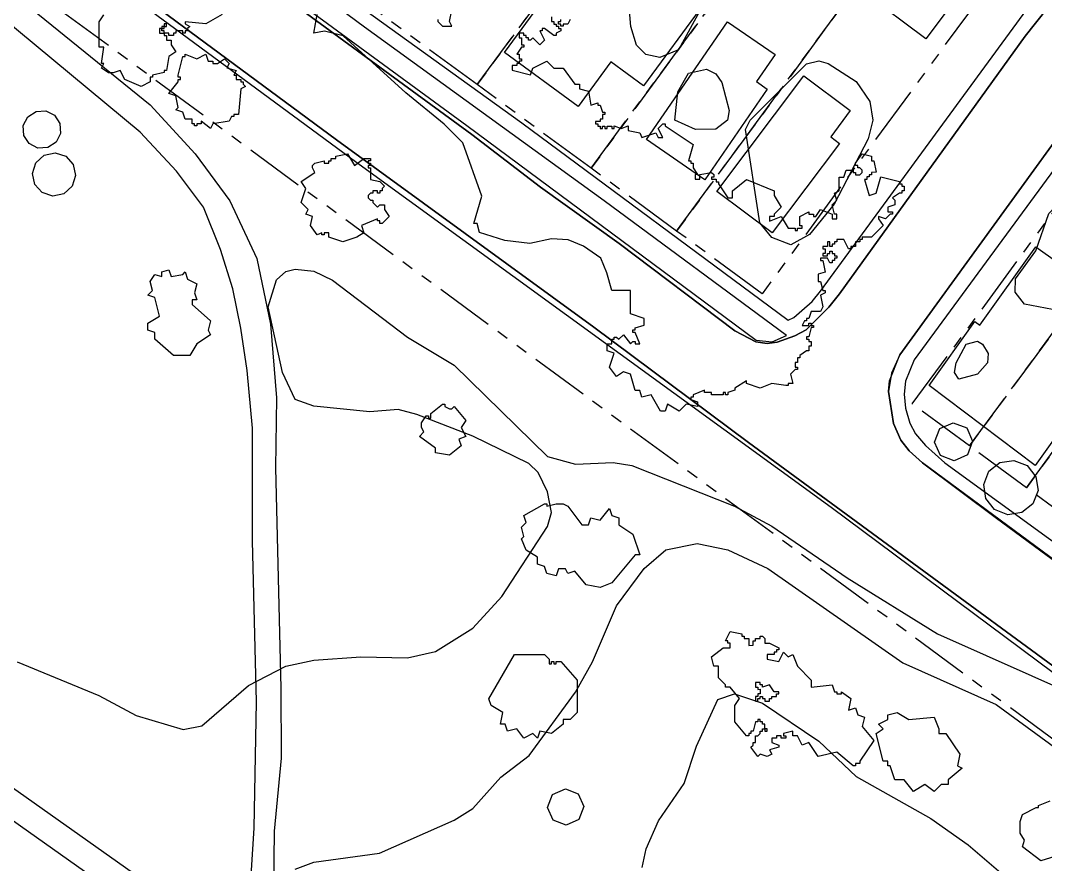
# Model space of a CAD drawing. Header units: metres. Extents: x -400 to 800, y -650 to 500.
# Drawn here: x -323.3 to -212.8, y 173.4 to 264.4 of the extents above; entities that cross this region are included whole.
import ezdxf

# ---------------------------------------------------------------- set-up
doc = ezdxf.new("R2010")
doc.units = ezdxf.units.M
doc.header["$LTSCALE"] = 2
doc.linetypes.add('PHANTOM', pattern=[6.35, 3.175, -0.635, 0.635, -0.635, 0.635, -0.635])
for name, color, linetype in [('SITE-BLDG-EXIST', 7, 'CONTINUOUS'), ('SITE-PATH', 84, 'CONTINUOUS'), ('SITE-PROPERTY', 7, 'PHANTOM'), ('SITE-ROAD-CURB', 7, 'CONTINUOUS'), ('SITE-ROAD-PAVED', 7, 'CONTINUOUS'), ('SITE-TREE-CANOPY', 94, 'CONTINUOUS'), ('TOPO-CONTOUR-MAJOR', 8, 'CONTINUOUS'), ('TOPO-CONTOUR-MINOR', 9, 'CONTINUOUS')]:
    doc.layers.add(name, color=color, linetype=linetype)

msp = doc.modelspace()

# ---------------------------------------------------------------- linework, layer by layer
at = {"layer": 'SITE-BLDG-EXIST'}
for points in [[(-259.67, 259.92), (-263.21, 255.1), (-271.14, 260.93), (-256.74, 280.53), (-249.42, 275.14), (-253.77, 269.24), (-249.66, 266.18), (-256.16, 257.34)], [(-225.72, 262.41), (-232.37, 267.38), (-228.23, 272.92), (-221.59, 267.94)], [(-243.99, 257.79), (-242.82, 256.98), (-249.55, 247.2), (-255.84, 251.53), (-247.09, 264.24), (-241.97, 260.72)], [(-235.98, 251.84), (-235.02, 251.11), (-242.29, 241.46), (-248.25, 245.94), (-238.86, 258.41), (-233.87, 254.65)], [(-219.9, 231.53), (-213.87, 239.98), (-202.77, 232.04), (-213.95, 216.37), (-225.36, 225.02), (-220.43, 231.92)]]:
    msp.add_lwpolyline(points, close=True, dxfattribs=at)
at = {"layer": 'SITE-PATH'}
for points in [[(-331.07, 272.38), (-322.76, 266.17), (-309.33, 255.26), (-304.47, 249.98), (-300.73, 244.93), (-297.83, 238.72), (-296.38, 231.64), (-295.73, 223.67), (-295.83, 216.14), (-295.24, 192.36), (-295.2, 184.83), (-295.97, 176.95), (-296.04, 170.83)], [(-298.55, 170.49), (-298.11, 177.28), (-297.87, 190.89), (-298.29, 208.26), (-298.31, 220.41), (-298.89, 226.63), (-299.55, 231.21), (-300.42, 235.44), (-301.75, 239.69), (-303.6, 244.24), (-306.49, 248.11), (-310.43, 252.32), (-327.39, 266.38)], [(-312.72, 169.99), (-361.94, 204.84), (-373.43, 211.55), (-385.74, 216.92), (-398.47, 221.32), (-400, 221.66), (-400, 224.63), (-397.68, 224.12), (-384.69, 219.62), (-372.12, 214.14), (-360.38, 207.28), (-311.14, 172.42)]]:
    msp.add_lwpolyline(points, dxfattribs=at)
at = {"layer": 'SITE-PROPERTY'}
for points in [[(-359.9, 295.53), (-90.66, 97.77), (-88.08, 82.15), (-85.78, 66.48), (-83.77, 50.77), (-82.04, 35.03), (-80.59, 19.26), (-79.44, 3.46), (-78.56, -12.36), (-77.98, -28.18), (-77.61, -47.16), (-77.52, -66.15), (-78.25, -350.73), (-84.35, -357.69), (-84.47, -430.44), (-129.06, -481.17), (-400, -480.78), (-400, 324.95)], [(-274.09, 257.46), (-286.39, 266.47), (-262.85, 298.43), (-250.56, 289.42)], [(-261.81, 248.44), (-274.09, 257.46), (-250.56, 289.42), (-238.28, 280.4)], [(-252.59, 241.67), (-261.81, 248.44), (-238.28, 280.4), (-229.07, 273.65)], [(-229.07, 273.65), (-219.86, 266.88), (-243.38, 234.91), (-252.59, 241.67)], [(-221.01, 218.5), (-227.18, 223.02), (-203.65, 255.03), (-197.5, 250.48)], [(-214.88, 213.99), (-221.01, 218.5), (-197.5, 250.48), (-191.37, 245.98)], [(-208.73, 209.47), (-214.88, 213.99), (-191.37, 245.98), (-185.22, 241.47)]]:
    msp.add_lwpolyline(points, close=True, dxfattribs=at)
at = {"layer": 'SITE-ROAD-CURB'}
for points in [[(-210.12, 268.87), (-215.01, 262.68), (-235.02, 234.9), (-236.19, 233.47), (-238.64, 231.01), (-239.85, 230.38), (-241.75, 229.68), (-242.83, 229.55), (-244.04, 229.72), (-246.3, 230.89), (-258.78, 240.34), (-267.27, 246.39), (-274.66, 252.06), (-368.48, 320.76), (-369.25, 321.62), (-370.09, 322.97), (-370.27, 323.5), (-370.38, 325.08), (-370.12, 326.89), (-369.41, 328.73), (-368.61, 330.08), (-321.12, 394.06)], [(-208.61, 191.51), (-235.94, 211.86), (-287.2, 249.13), (-328.69, 279.73), (-341.51, 289.36), (-400, 332.27), (-400, 332.89), (-392.25, 327.09), (-379.29, 317.43), (-312.9, 269.02), (-289.25, 251.49), (-261.5, 231.29), (-244.85, 218.87), (-139.29, 141.38)], [(-172.83, 177.35), (-226.1, 216.66), (-227.51, 217.95), (-228.43, 219.12), (-229.2, 220.91), (-229.75, 224.36), (-229.65, 225.52), (-228.54, 228.32), (-208.19, 256.35)], [(-206.69, 255.42), (-226.99, 227.77), (-227.91, 225.48), (-228.07, 224.08), (-227.92, 222.56), (-227.45, 220.96), (-226.83, 219.79), (-225.77, 218.54), (-223.68, 216.69), (-206.72, 204.34)]]:
    msp.add_lwpolyline(points, dxfattribs=at)
for points in [[(-342, 357.2), (-365.64, 325.05), (-365.54, 323.83), (-319.95, 290.75), (-286.19, 265.52), (-269.28, 253.35), (-240.56, 232.07), (-239.95, 232.34), (-239.08, 233.09), (-237.99, 234.07), (-237.08, 235.2), (-190.32, 299.05), (-189.58, 301.61), (-221.52, 324.85), (-287.59, 373.62), (-314.73, 393.46), (-315.51, 393.1)], [(-369.88, 325.16), (-369.63, 323.17), (-368.16, 321.14), (-275.21, 253.06), (-244.02, 229.9), (-242.3, 229.72), (-240.73, 230.39), (-260.41, 244.92), (-286.23, 263.64), (-295.78, 270.77), (-308.26, 279.71)]]:
    msp.add_lwpolyline(points, close=True, dxfattribs=at)
at = {"layer": 'SITE-ROAD-PAVED'}
for points in [[(-139.29, 141.38), (-244.85, 218.87), (-261.5, 231.29), (-289.25, 251.49), (-312.9, 269.02), (-379.29, 317.43), (-400, 332.89), (-400, 343.96), (-386.23, 333.93), (-385.07, 333.49), (-382.71, 333.07), (-380.92, 333.14), (-379.74, 333.36), (-377.38, 334.29), (-376.33, 334.98), (-375.05, 336.16), (-327.89, 400.07)], [(-321.12, 394.06), (-368.61, 330.08), (-369.41, 328.73), (-370.12, 326.89), (-370.38, 325.08), (-370.27, 323.5), (-370.09, 322.97), (-369.25, 321.62), (-368.48, 320.76), (-274.66, 252.06), (-267.27, 246.39), (-258.78, 240.34), (-246.3, 230.89), (-244.04, 229.72), (-242.83, 229.55), (-241.75, 229.68), (-239.85, 230.38), (-238.64, 231.01), (-236.19, 233.47), (-235.02, 234.9), (-215.01, 262.68), (-210.12, 268.87)], [(-208.19, 256.35), (-228.54, 228.32), (-229.42, 226.35), (-229.75, 224.36), (-229.2, 220.91), (-228.43, 219.12), (-227.51, 217.95), (-226.1, 216.66), (-218.1, 210.69), (-172.83, 177.35)]]:
    msp.add_lwpolyline(points, dxfattribs=at)
at = {"layer": 'SITE-TREE-CANOPY'}
for points in [[(-278.32, 264.49), (-278.32, 264.25), (-277.82, 263.75), (-276.82, 263.75), (-277.07, 264.25), (-276.82, 265.49)], [(-301.57, 265), (-303.32, 264), (-305.57, 264.24), (-305.57, 264), (-305.07, 263.74), (-305.32, 263.5), (-305.32, 263.24), (-305.57, 263.24), (-305.57, 263), (-305.82, 263), (-305.82, 263.24), (-306.57, 263.24), (-306.57, 263), (-306.82, 263), (-306.82, 262.74), (-307.32, 262.74), (-307.32, 263), (-307.82, 263), (-307.82, 262.74), (-307.57, 262.74), (-307.57, 262.24), (-307.07, 262.24), (-307.07, 261.74), (-306.57, 260.99), (-307.32, 260.49), (-307.57, 258.99), (-307.82, 258.99), (-307.82, 258.75), (-309.07, 258.49), (-309.07, 258.25), (-309.32, 258.25), (-309.32, 257.75), (-310.32, 257.25), (-312.07, 257.99), (-312.57, 258.99), (-313.32, 258.74), (-313.82, 258.74), (-314.57, 259.24), (-314.32, 259.74), (-314.57, 259.74), (-314.32, 261.5), (-314.82, 261.5), (-314.82, 264.24), (-314.32, 264.99)], [(-266.07, 264.75), (-266.07, 264.25), (-265.82, 264.25), (-265.82, 263.99), (-265.57, 263.99), (-265.57, 263.75), (-265.32, 263.75), (-265.32, 263.49), (-265.07, 263.49), (-265.07, 263.24), (-265.57, 262.99), (-265.57, 262.74), (-265.82, 262.74), (-266.82, 263.49), (-267.07, 263.49), (-267.07, 263.24), (-267.32, 263.24), (-266.82, 262.24), (-267.32, 261.74), (-268.07, 262.49), (-268.32, 262.24), (-268.57, 262.24), (-268.57, 262.49), (-268.82, 262.49), (-268.82, 262.74), (-269.07, 262.74), (-269.07, 262.99), (-269.57, 262.99), (-269.57, 262.49), (-269.32, 262.49), (-269.32, 261.74), (-269.07, 261.74), (-269.07, 261.49), (-269.32, 261.49), (-269.82, 260.74), (-269.57, 260.74), (-269.57, 260.24), (-269.32, 260.24), (-269.32, 260), (-269.57, 260), (-269.57, 259.74), (-269.82, 259.74), (-269.82, 259.5), (-270.32, 259.5), (-270.32, 259), (-268.32, 258.5), (-268.07, 259.24), (-266.57, 260), (-265.82, 259.24), (-264.82, 259.24), (-263.57, 257.49), (-263.07, 257.49), (-263.07, 256.99), (-262.07, 256.75), (-261.82, 255.25), (-261.07, 255.49), (-261.07, 255.25), (-260.82, 255.25), (-260.57, 254.49), (-260.32, 254.49), (-260.32, 254.24), (-260.57, 254.24), (-260.57, 253.74), (-260.82, 253.74), (-260.82, 253.49), (-261.32, 253.49), (-261.32, 253.24), (-261.07, 253.24), (-261.07, 252.99), (-260.82, 252.99), (-260.82, 252.74), (-260.57, 252.74), (-260.57, 252.99), (-260.32, 252.99), (-260.32, 252.74), (-260.07, 252.74), (-260.07, 252.99), (-259.57, 252.99), (-259.57, 252.74), (-259.32, 252.74), (-259.32, 253), (-258.57, 252.74), (-257.82, 253), (-257.82, 252.5), (-256.57, 252.24), (-256.32, 251.74), (-254.82, 252.24), (-254.57, 251.74), (-254.07, 251.74), (-254.57, 252.74), (-254.07, 253.24), (-253.82, 253.24), (-253.82, 253), (-250.82, 250.99), (-251.32, 249.25), (-251.07, 249.25), (-251.07, 248.99), (-250.82, 248.99), (-250.82, 248.49), (-250.32, 247.75), (-250.57, 247.75), (-250.57, 247.25), (-250.07, 247.25), (-250.07, 247.75), (-248.82, 247.99), (-248.57, 247.75), (-248.57, 247.49), (-248.82, 247.49), (-248.82, 247.25), (-248.32, 247.25), (-248.32, 246.99), (-248.07, 246.99), (-248.07, 246.74), (-247.07, 245.24), (-246.57, 245.24), (-246.57, 245.99), (-245.07, 247.24), (-242.07, 246), (-242.07, 245.5), (-241.32, 244.24), (-242.07, 243.5), (-242.07, 243.24), (-242.57, 243.24), (-242.57, 242.74), (-241.32, 243.24), (-240.57, 241.99), (-239.82, 241.99), (-239.82, 241.74), (-239.57, 241.74), (-239.57, 241.99), (-239.07, 241.99), (-239.07, 242.24), (-239.32, 242.24), (-239.32, 243.24), (-238.32, 243.74), (-238.32, 243.49), (-237.82, 243.49), (-237.82, 243.24), (-237.57, 243.24), (-237.07, 244), (-235.82, 243.49), (-235.82, 242.99), (-235.32, 242.99), (-235.32, 243.49), (-235.57, 243.49), (-235.82, 244.5), (-235.32, 245), (-235.57, 245.74), (-235.07, 246), (-235.07, 247.49), (-234.57, 247.49), (-234.32, 248.24), (-233.57, 248.24), (-233.57, 247.99), (-233.32, 247.99), (-233.32, 247.74), (-232.82, 247.74), (-232.57, 247.99), (-232.57, 248.24), (-232.82, 248.49), (-233.07, 248.49), (-233.07, 248.74), (-233.32, 248.74), (-233.32, 248.99), (-232.57, 249.99), (-231.57, 249.75), (-231.57, 249.24), (-231.32, 249.24), (-231.07, 248), (-231.57, 247.99), (-231.57, 247.74), (-231.82, 247.74), (-231.82, 247.5), (-232.07, 247.5), (-232.07, 247.24), (-232.32, 247.24), (-231.82, 245.5), (-231.07, 245.74), (-230.57, 247.5), (-228.57, 247), (-228.57, 246.74), (-228.32, 246.74), (-228.32, 246.5), (-228.07, 246.5), (-228.07, 246), (-228.32, 246), (-228.32, 245.74), (-228.57, 245.74), (-229.32, 245.24), (-229.07, 244.99), (-229.07, 244.49), (-229.82, 244.24), (-229.82, 243.74), (-229.32, 243.74), (-229.32, 243.49), (-229.57, 243.49), (-230.07, 242.99), (-230.82, 243.24), (-230.82, 242.99), (-230.32, 242.25), (-231.57, 240.99), (-232.57, 240.99), (-232.57, 240.75), (-232.82, 240.75), (-232.82, 240.49), (-233.32, 240.49), (-233.32, 239.99), (-233.82, 239.99), (-233.82, 239.75), (-234.07, 239.75), (-234.57, 240.75), (-235.32, 240.75), (-235.32, 240.49), (-235.57, 240.49), (-235.57, 240.25), (-235.82, 240.25), (-235.82, 239.99), (-236.07, 239.99), (-236.07, 240.49), (-236.32, 240.49), (-236.32, 239.99), (-236.82, 239.99), (-236.82, 239.75), (-236.57, 239.75), (-236.57, 239.24), (-236.82, 239.24), (-236.82, 238.99), (-236.32, 238.99), (-236.32, 239.24), (-236.07, 239.24), (-236.07, 239.49), (-235.82, 239.49), (-235.82, 239.24), (-235.57, 239.24), (-235.57, 238.99), (-235.32, 238.99), (-235.32, 238.74), (-235.57, 238.74), (-235.57, 238.49), (-235.82, 238.49), (-235.82, 238.24), (-236.07, 238.24), (-236.32, 238.74), (-237.07, 238.74), (-237.07, 238.49), (-236.82, 238.49), (-236.57, 237.24), (-237.32, 237), (-237.32, 236.24), (-237.07, 236.24), (-236.82, 235.24), (-236.57, 235.24), (-236.57, 235), (-237.07, 234.74), (-236.82, 233.49), (-237.07, 232.99), (-238.07, 232.99), (-238.32, 232.24), (-238.57, 232.24), (-238.57, 231.99), (-238.82, 231.99), (-239.07, 231.49), (-238.32, 231.49), (-238.32, 231.75), (-238.07, 231.75), (-238.07, 231.49), (-237.82, 231.49), (-237.82, 231.25), (-238.07, 231.25), (-238.32, 230.25), (-238.57, 230.25), (-238.57, 229.99), (-238.32, 229.99), (-238.32, 229.75), (-238.07, 229.75), (-238.07, 229.25), (-238.32, 229.25), (-238.32, 228.74), (-238.57, 228.74), (-239.32, 228.24), (-239.32, 227.99), (-239.57, 227.99), (-239.57, 227.49), (-239.82, 227.49), (-239.82, 227), (-239.57, 227), (-239.57, 226.74), (-239.82, 226.74), (-240.32, 226.24), (-240.07, 225.24), (-240.57, 225.24), (-240.57, 225), (-240.82, 225), (-242.32, 225.24), (-243.57, 224.74), (-245.07, 225.24), (-245.07, 225.5), (-246.32, 224.74), (-246.32, 224.5), (-247.07, 224.24), (-247.07, 224), (-247.32, 224), (-247.32, 224.24), (-247.57, 224.24), (-247.57, 224), (-248.82, 224), (-248.82, 224.24), (-249.57, 224.24), (-249.57, 224.5), (-250.82, 224), (-250.82, 223.74), (-251.07, 223.74), (-251.07, 223.5), (-250.32, 223.24), (-250.32, 222.74), (-251.57, 223), (-252.32, 222.24), (-253.57, 223), (-253.82, 222.24), (-254.32, 222.24), (-255.32, 224), (-256.32, 223.74), (-256.57, 224.49), (-257.07, 224.49), (-257.57, 226.25), (-258.32, 226.49), (-259.07, 225.99), (-259.82, 226.99), (-259.32, 228.49), (-260.07, 228.74), (-260.07, 229.49), (-259.57, 229.49), (-259.57, 229.99), (-259.32, 229.99), (-259.32, 230.24), (-259.07, 230.24), (-258.82, 229.99), (-258.32, 230.49), (-257.57, 229.49), (-257.32, 229.74), (-257.07, 229.74), (-257.07, 229.49), (-256.57, 229.49), (-257.07, 230.74), (-257.32, 230.74), (-257.32, 231), (-257.07, 231), (-257.07, 231.24), (-256.07, 231.5), (-256.07, 232.24), (-257.57, 232.74), (-257.57, 235.24), (-259.57, 235.24), (-260.11, 237.15), (-260.76, 238.75), (-262.63, 240.02), (-264.28, 240.71), (-266.07, 240.84), (-268.41, 240.33), (-271.12, 240.65), (-273.82, 241.51), (-274.07, 242.49), (-274.46, 242.49), (-273.58, 245.44), (-275.62, 251.18), (-277.64, 253.2), (-281.79, 256.58), (-288.53, 262.7), (-290.54, 263.21), (-291.68, 263.02), (-291.32, 265)], [(-264.07, 264.49), (-264.32, 263.99), (-264.82, 263.99), (-264.82, 263.75), (-265.07, 263.75), (-265.07, 263.99), (-265.32, 263.99), (-265.32, 264.25), (-265.07, 264.25), (-265.07, 264.49)], [(-211.82, 174.24), (-213.32, 173.74), (-215.32, 175.25), (-215.07, 175.99), (-215.57, 176.75), (-215.57, 177.99), (-215.32, 178.74), (-213.82, 179.5), (-213.57, 179.5), (-213.57, 179.74), (-212.32, 180.24)]]:
    msp.add_lwpolyline(points, dxfattribs=at)
for points in [[(-307.82, 263.24), (-308.07, 263.24), (-308.07, 263.5), (-308.32, 263.5), (-308.32, 263), (-307.82, 263)], [(-307.82, 263.5), (-307.82, 263.74), (-308.07, 263.74), (-308.07, 263.5)], [(-307.57, 263.74), (-307.57, 264), (-307.82, 264), (-307.82, 263.74)], [(-303.07, 259.99), (-302.57, 259.99), (-302.57, 259.75), (-302.07, 259.75), (-301.32, 260.25), (-300.82, 259.75), (-301.07, 259.25), (-300.07, 258.99), (-300.32, 258.49), (-300.07, 258.49), (-300.07, 257.99), (-299.57, 257.99), (-299.57, 257.75), (-299.32, 257.75), (-299.32, 257.49), (-299.07, 257.24), (-299.57, 256.99), (-299.82, 254.24), (-300.32, 254.24), (-300.32, 254), (-300.57, 254), (-300.82, 253.5), (-302.57, 253.24), (-302.82, 252.74), (-303.82, 253.5), (-303.82, 253.24), (-304.32, 253.24), (-304.32, 253), (-304.57, 253), (-304.57, 253.24), (-304.82, 253.24), (-304.82, 253.74), (-305.57, 253.74), (-305.82, 254.5), (-306.57, 254.74), (-306.32, 254.99), (-306.57, 256.24), (-307.32, 256.49), (-306.32, 257.75), (-306.32, 257.99), (-306.07, 257.99), (-306.07, 258.25), (-306.32, 258.25), (-306.32, 258.49), (-305.82, 260.49), (-305.57, 260.49), (-305.57, 260.74), (-304.32, 260.24), (-303.32, 260.74)], [(-323.02, 253.04), (-322.53, 253.99), (-321.64, 254.57), (-320.58, 254.62), (-319.63, 254.15), (-319.06, 253.26), (-318.99, 252.2), (-319.48, 251.24), (-320.37, 250.66), (-321.43, 250.61), (-322.38, 251.09), (-322.96, 251.98)], [(-322.02, 247.88), (-321.66, 249.03), (-320.76, 249.84), (-319.58, 250.1), (-318.43, 249.73), (-317.63, 248.84), (-317.37, 247.66), (-317.74, 246.5), (-318.63, 245.69), (-319.81, 245.44), (-320.96, 245.81), (-321.77, 246.7)], [(-287.32, 248.74), (-286.32, 249.49), (-285.57, 249.49), (-285.57, 249.24), (-285.82, 249.24), (-285.82, 248.99), (-285.57, 248.99), (-285.57, 248.74), (-285.82, 248.74), (-285.82, 248.49), (-285.57, 248.5), (-285.57, 247.24), (-284.57, 247), (-284.07, 246.5), (-284.32, 246.24), (-284.32, 246), (-284.57, 246), (-284.57, 245.74), (-284.82, 245.74), (-284.82, 246), (-285.32, 246), (-285.32, 245.74), (-285.57, 245.74), (-285.82, 245.5), (-285.82, 245.24), (-285.57, 244.99), (-285.32, 244.99), (-285.32, 244.74), (-284.82, 244.24), (-284.57, 244.49), (-284.07, 244.49), (-284.07, 243.99), (-283.57, 243.25), (-284.32, 242.49), (-284.57, 242.49), (-284.57, 242.75), (-284.82, 242.75), (-284.82, 242.99), (-286.57, 242.25), (-286.32, 241.49), (-287.07, 240.99), (-288.57, 240.49), (-290.07, 240.99), (-290.07, 241.49), (-290.57, 241.49), (-290.57, 241.25), (-290.82, 241.25), (-290.82, 241.49), (-291.32, 241.25), (-292.07, 242.25), (-291.82, 243.24), (-292.57, 243.49), (-292.32, 243.99), (-293.07, 244.74), (-292.57, 246.24), (-293.07, 247), (-291.57, 247.99), (-291.82, 248.49), (-291.82, 248.74), (-291.57, 248.99), (-290.57, 249.24), (-290.57, 248.99), (-290.07, 248.99), (-290.07, 249.24), (-289.82, 249.24), (-289.82, 249.49), (-289.32, 249.49), (-289.32, 249.75), (-288.07, 249.99)], [(-307.07, 236.75), (-305.82, 236.99), (-305.57, 237.25), (-305.32, 236.49), (-304.32, 235.99), (-304.57, 235), (-304.32, 234.24), (-304.82, 234.24), (-304.82, 233.74), (-302.82, 231.99), (-303.07, 230.99), (-302.82, 230.49), (-304.32, 229.49), (-305.07, 228.25), (-306.82, 228.25), (-308.82, 229.99), (-308.82, 230.74), (-309.57, 230.99), (-309.57, 231.74), (-308.32, 232.5), (-308.82, 234.5), (-309.57, 234.74), (-309.07, 235.24), (-309.32, 236.24), (-308.82, 236.99), (-308.07, 236.75), (-308.07, 237.25), (-307.32, 237.49)], [(-277.07, 222.49), (-276.82, 222.49), (-276.57, 222.75), (-275.32, 221.24), (-275.82, 220.5), (-275.32, 219.5), (-276.07, 219.24), (-275.82, 218.5), (-277.07, 217.49), (-278.57, 217.74), (-278.57, 218.24), (-280.32, 219.5), (-279.82, 220), (-280.07, 220.49), (-280.07, 220.99), (-279.57, 221.74), (-279.32, 221.74), (-279.32, 221.49), (-279.07, 221.49), (-279.07, 221.99), (-277.82, 222.99), (-277.57, 222.99), (-277.57, 222.75)], [(-220.68, 219.01), (-221.24, 217.54), (-222.67, 216.89), (-224.14, 217.46), (-224.78, 218.9), (-224.22, 220.37), (-222.78, 221), (-221.31, 220.44)], [(-219.48, 214.34), (-218.92, 215.76), (-217.73, 216.7), (-216.22, 216.94), (-214.8, 216.37), (-213.86, 215.18), (-213.63, 213.68), (-214.19, 212.25), (-215.38, 211.31), (-216.89, 211.08), (-218.31, 211.64), (-219.25, 212.83)], [(-262.82, 209.99), (-262.07, 209.99), (-261.82, 210.74), (-260.82, 210.49), (-259.82, 211.74), (-259.57, 211), (-258.82, 210.74), (-258.82, 209.99), (-257.32, 208.99), (-256.57, 206.75), (-257.07, 206.75), (-259.57, 203.74), (-260.82, 203.24), (-262.32, 203.5), (-263.57, 204.99), (-264.32, 204.74), (-264.57, 205.25), (-265.32, 205.25), (-265.57, 204.49), (-266.57, 204.74), (-266.82, 205.49), (-267.57, 205.75), (-267.57, 206.49), (-268.82, 207.25), (-269.32, 208.49), (-269.07, 208.74), (-269.32, 209.74), (-268.82, 210.24), (-269.07, 211), (-266.82, 212.24), (-266.57, 212.24), (-266.57, 212), (-265.57, 212.24), (-264.82, 212.24), (-264.32, 212)], [(-243.07, 188.49), (-243.32, 188.49), (-243.32, 188.74), (-243.57, 188.74), (-243.57, 188.99), (-243.82, 188.99), (-243.82, 188.74), (-244.07, 188.74), (-244.32, 187.74), (-244.57, 187.74), (-244.57, 187.49), (-244.82, 187.49), (-244.82, 187.24), (-245.07, 187.24), (-246.32, 188.75), (-246.32, 190.49), (-245.82, 191.25), (-246.82, 192.49), (-247.32, 192.49), (-247.32, 192.74), (-248.07, 193.5), (-248.07, 194.74), (-248.57, 194.74), (-248.82, 195.74), (-247.57, 196.74), (-246.82, 196.74), (-246.82, 197.24), (-247.07, 197.24), (-247.07, 197.49), (-247.32, 197.49), (-246.82, 198.49), (-245.57, 198.24), (-245.57, 197.99), (-245.32, 197.99), (-245.32, 197.74), (-244.82, 197.74), (-244.82, 196.99), (-244.32, 197), (-244.32, 197.49), (-244.07, 197.49), (-244.07, 197.74), (-243.57, 197.74), (-243.57, 197.99), (-243.32, 197.99), (-243.07, 197.74), (-243.07, 197.24), (-242.57, 197.24), (-241.57, 196.74), (-241.57, 196.5), (-241.82, 196.5), (-241.82, 196.24), (-242.07, 196.24), (-242.07, 196), (-242.82, 196), (-242.82, 195.5), (-241.57, 195.24), (-241.07, 196.24), (-240.57, 195.74), (-240.07, 196), (-239.57, 194.74), (-238.07, 193.24), (-238.07, 192.49), (-235.82, 192.75), (-235.57, 191.99), (-235.32, 191.99), (-235.32, 191.75), (-234.82, 191.75), (-234.82, 191.99), (-233.82, 191.25), (-234.07, 189.99), (-233.32, 190.24), (-233.07, 189.49), (-232.32, 189.24), (-232.57, 188.24), (-231.32, 186.74), (-232.82, 184.49), (-232.82, 184.25), (-233.32, 184.24), (-233.32, 183.99), (-233.57, 183.99), (-235.32, 185.49), (-237.32, 184.99), (-238.32, 186.5), (-239.07, 186.24), (-239.57, 187.24), (-240.07, 187.24), (-240.07, 187.74), (-241.07, 187.5), (-241.07, 187.24), (-240.82, 187.24), (-240.82, 187), (-241.32, 187), (-241.32, 187.24), (-241.82, 187.24), (-241.82, 187), (-242.32, 187), (-242.32, 186.5), (-241.57, 186.24), (-241.57, 186), (-242.57, 185.74), (-242.32, 185.24), (-242.82, 185), (-243.57, 185.24), (-243.82, 185), (-244.57, 186), (-244.32, 186.24), (-244.32, 186.5), (-244.07, 186.5), (-244.07, 187.24), (-243.82, 187.24), (-243.57, 187.49), (-243.57, 187.74), (-243.32, 187.74), (-243.32, 187.99), (-243.07, 187.99)], [(-266.32, 194.99), (-266.07, 194.99), (-266.07, 195.24), (-265.82, 195.24), (-265.82, 194.99), (-265.57, 194.99), (-265.57, 195.24), (-265.07, 195.24), (-263.32, 193.24), (-263.32, 189.74), (-264.07, 188.99), (-264.82, 188.99), (-264.82, 188.49), (-266.07, 187.49), (-267.32, 187.75), (-267.57, 186.99), (-268.07, 187.49), (-269.07, 186.99), (-269.82, 187.99), (-270.82, 187.74), (-271.07, 188.49), (-271.57, 188.49), (-271.32, 189.74), (-272.57, 190.5), (-272.82, 191.24), (-270.07, 195.99), (-266.82, 195.99), (-266.32, 195.49)], [(-243.82, 190.99), (-243.82, 191.25), (-243.57, 191.25), (-243.57, 191.49), (-243.32, 191.49), (-243.32, 191.25), (-243.07, 191.25), (-243.07, 190.99), (-242.57, 190.99), (-242.57, 191.25), (-242.32, 191.25), (-242.32, 191.49), (-241.82, 191.49), (-241.82, 191.75), (-241.57, 191.75), (-241.57, 191.99), (-242.07, 191.99), (-242.57, 192.74), (-243.32, 192.49), (-243.32, 192.74), (-243.57, 192.74), (-243.57, 192.99), (-244.07, 192.99), (-244.07, 192.49), (-243.82, 192.49), (-243.82, 192.24), (-243.57, 192.25), (-243.57, 191.75), (-243.82, 191.75), (-243.82, 191.49), (-244.07, 191.49), (-244.07, 190.99)], [(-227.57, 189), (-224.82, 189.24), (-224.32, 188), (-224.32, 187.5), (-223.57, 187.49), (-222.07, 185.25), (-222.32, 183.99), (-221.82, 183.75), (-223.32, 182.49), (-223.32, 181.99), (-224.07, 181.99), (-224.82, 181.24), (-225.82, 181.99), (-227.07, 181.24), (-228.07, 182.49), (-229.07, 182.49), (-229.57, 183.99), (-229.82, 183.99), (-229.82, 184.49), (-230.32, 184.49), (-231.07, 187.5), (-230.32, 188), (-230.82, 188.5), (-229.82, 189), (-229.82, 189.5), (-228.82, 189.74)], [(-243.07, 187.74), (-242.82, 187.74), (-242.82, 187.99), (-243.07, 187.99)], [(-262.58, 179.62), (-263.11, 178.23), (-264.48, 177.61), (-265.88, 178.15), (-266.49, 179.51), (-265.95, 180.9), (-264.58, 181.51), (-263.19, 180.97)]]:
    msp.add_lwpolyline(points, close=True, dxfattribs=at)
at = {"layer": 'TOPO-CONTOUR-MAJOR'}
for points in [[(-253.88, 272.78), (-252.38, 273.45), (-250.37, 273.16), (-248.84, 271.78), (-248.23, 269.76), (-248.82, 267.74), (-252.38, 261.22), (-254.4, 260.37), (-255.9, 260.69), (-256.91, 261.7), (-257.54, 263.71), (-257.76, 266.74), (-256.7, 269.76)], [(-238.6, 259.68), (-237.27, 260.03), (-236.26, 259.74), (-233.24, 257.79), (-231.77, 255.65), (-231.43, 253.64), (-231.95, 251.62), (-235.6, 244.57), (-238.28, 241.28), (-240.29, 240.19), (-242.31, 240.97), (-243.62, 242.55), (-245.15, 252.63), (-244.65, 253.64)], [(-251.32, 258.68), (-249.36, 259.11), (-248.35, 258.61), (-247.7, 257.67), (-246.93, 254.65), (-247.09, 253.64), (-248.35, 252.64), (-250.54, 252.63), (-252.78, 253.64), (-252.47, 256.66)], [(-209.58, 246.58), (-205.03, 247.15), (-203.01, 246.56), (-202.47, 244.57), (-203.45, 239.53), (-203.43, 235.5), (-205.03, 234.21), (-208.05, 233.42), (-212.08, 233.21), (-215.1, 233.78), (-216.11, 235.08), (-216.05, 236.51), (-213.85, 239.53), (-212.46, 243.56)], [(-221.37, 229.46), (-220.14, 229.8), (-219.61, 229.46), (-219, 228.45), (-219.07, 227.44), (-220.14, 226.23), (-222.16, 225.7), (-222.63, 226.43), (-222.44, 227.44)]]:
    msp.add_lwpolyline(points, close=True, dxfattribs=at)
msp.add_lwpolyline([(-323.67, 195.2), (-314.86, 191.58), (-310.83, 189.41), (-305.79, 187.93), (-303.77, 188.32), (-298.73, 192.68), (-294.7, 194.74), (-291.68, 195.39), (-286.64, 195.77), (-281.61, 195.64), (-278.58, 196.32), (-274.55, 198.84), (-271.42, 202.25), (-266.49, 209.81), (-266.09, 211.32), (-266.49, 213.55), (-267.5, 215.62), (-268.51, 216.6), (-274.55, 219.53), (-280.6, 221.9), (-282.61, 222.43), (-285.64, 222.18), (-291.68, 222.8), (-293.7, 223.5), (-295.07, 226.43), (-296.63, 233.49), (-295.71, 236.42), (-294.7, 237.3), (-293.7, 237.56), (-291.68, 237.33), (-289.67, 236.38), (-281.61, 230.22), (-276.57, 227.22), (-266.49, 217.34), (-263.47, 216.52), (-259.44, 216.7), (-257.42, 216.38), (-246.34, 212), (-242.31, 209.85), (-234.19, 204.27), (-224.45, 198.22), (-209.06, 191.37)], dxfattribs=at)
at = {"layer": 'TOPO-CONTOUR-MINOR'}
for points in [[(-293.7, 172.87), (-291.68, 173.62), (-284.63, 174.59), (-276.57, 178.14), (-274.55, 179.39), (-271.53, 182.79), (-268.47, 185.12), (-263.47, 191.95), (-261.64, 195.2), (-259.08, 201.24), (-256.1, 205.27), (-253.74, 207.29), (-250.37, 207.98), (-247.05, 207.29), (-242.76, 205.27), (-228.2, 195.1), (-218.13, 190.6), (-209.06, 183.98)], [(-256.31, 173.03), (-255.87, 175.04), (-254.55, 178.07), (-251.78, 182.1), (-250.44, 186.13), (-248.14, 191.17), (-246.34, 191.78), (-243.32, 190.76), (-237.27, 186.65), (-233.24, 182.84), (-225.18, 178.32), (-221.15, 175.49), (-210.08, 165.98)]]:
    msp.add_lwpolyline(points, dxfattribs=at)

doc.saveas('drawing.dxf')
